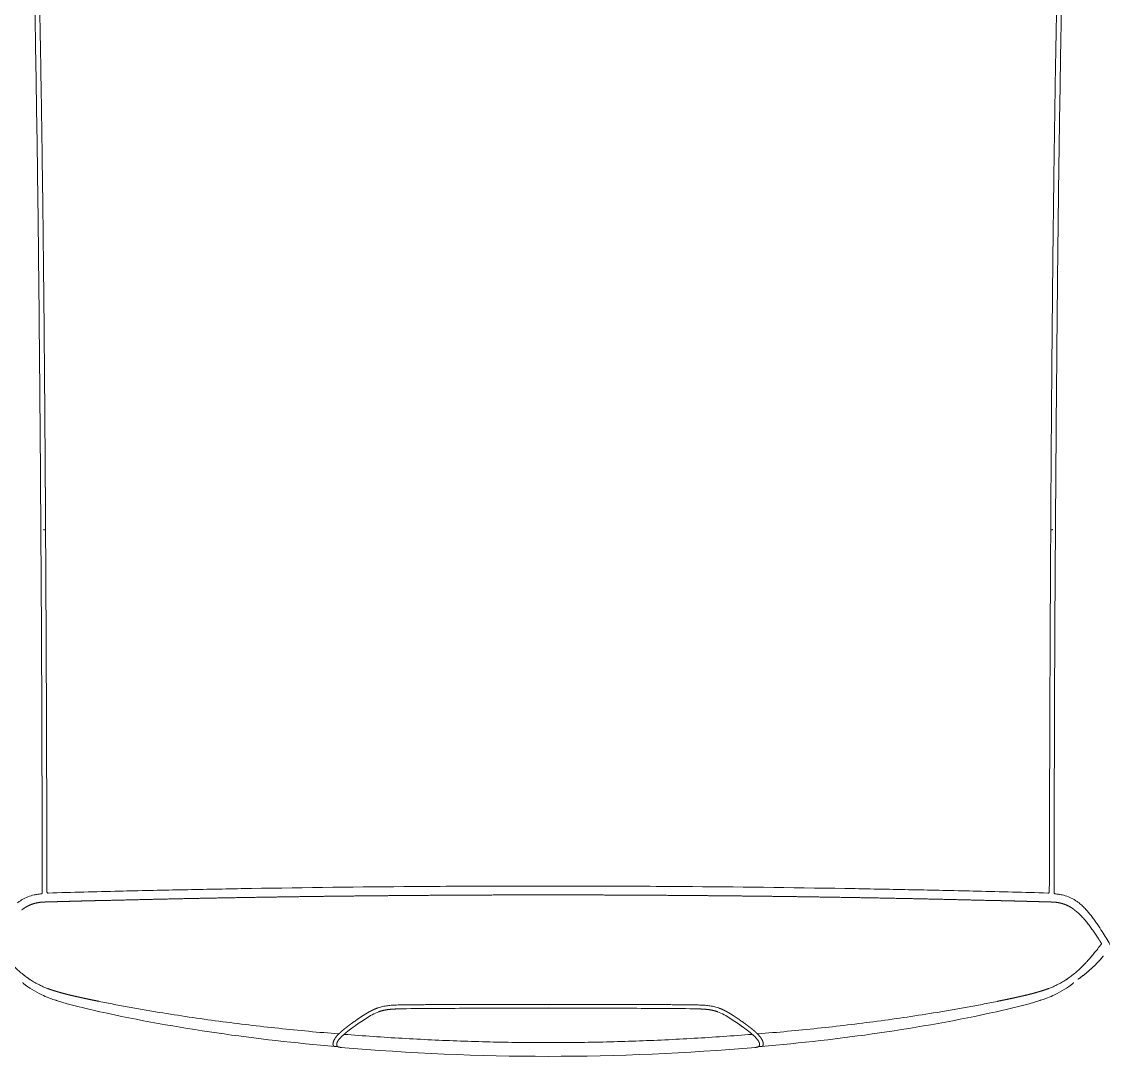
# Model space of a CAD drawing. Extents: x -1286 to 34975, y -230 to 6637.
# Drawn here: x 33643 to 33749, y 472 to 573.4 of the extents above; entities that cross this region are included whole.
import ezdxf
from ezdxf.xclip import XClip

# ---------------------------------------------------------------- set-up
doc = ezdxf.new("R2010")
doc.units = 0
doc.header["$LTSCALE"] = 20
doc.header["$XCLIPFRAME"] = 0
doc.layers.get('0').update_dxf_attribs({"color": 9, "lineweight": 9})
doc.layers.add('04', color=9, linetype='Continuous', lineweight=9)

# ---------------------------------------------------------------- blocks, each defined once
blk = doc.blocks.new('p-araba-polo')
blk.add_line((3.4596, 0), (3.4596, 0))
at = {"extrusion": (0, 0, -1)}
blk.add_line((3.4596, 0), (3.4596, 0), dxfattribs=at)
for points, degree, knots in [([(3.3853, 0.5429), (3.3873, 0.5442), (3.3915, 0.5468), (3.3997, 0.5518), (3.4101, 0.5579), (3.4204, 0.5638), (3.4274, 0.5679), (3.4315, 0.5702), (3.4335, 0.5714), (3.4347, 0.5721)], 3, [0, 0, 0, 0, 0.124906, 0.24985, 0.49985, 0.749925, 0.874966, 0.92498, 1, 1, 1, 1]), ([(3.3572, 0.5202), (3.3577, 0.5208), (3.3587, 0.522), (3.3608, 0.5242), (3.3635, 0.5269), (3.367, 0.5299), (3.3705, 0.5327), (3.3741, 0.5354), (3.379, 0.5388), (3.3828, 0.5413), (3.3853, 0.5429)], 3, [0, 0, 0, 0, 0.060335, 0.124578, 0.249278, 0.374233, 0.499321, 0.624409, 0.749543, 1, 1, 1, 1]), ([(3.4273, 0.5145), (3.4262, 0.516), (3.4239, 0.5188), (3.4208, 0.522), (3.4183, 0.5245), (3.4164, 0.5263), (3.4145, 0.5281), (3.4126, 0.5298), (3.4107, 0.5315), (3.4088, 0.5331), (3.4068, 0.5347), (3.4049, 0.5363), (3.403, 0.5378), (3.4015, 0.539), (3.4005, 0.5397), (3.4, 0.5401), (3.3996, 0.5405), (3.3991, 0.5408), (3.3986, 0.5412), (3.3981, 0.5416), (3.3976, 0.542), (3.3973, 0.5422), (3.3971, 0.5423)], 3, [0, 0, 0, 0, 0.127806, 0.254933, 0.318226, 0.381331, 0.444235, 0.506923, 0.569381, 0.631599, 0.69357, 0.755292, 0.816773, 0.878031, 0.893313, 0.908584, 0.923844, 0.939093, 0.954332, 0.969563, 0.984785, 1, 1, 1, 1]), ([(3.3918, 0.5389), (3.3904, 0.5381), (3.3878, 0.5363), (3.3839, 0.5336), (3.38, 0.5308), (3.3763, 0.528), (3.3729, 0.5252), (3.3698, 0.5223), (3.3668, 0.5193), (3.365, 0.517), (3.3641, 0.5159)], 3, [0, 0, 0, 0, 0.135189, 0.270177, 0.404927, 0.539624, 0.654876, 0.770059, 0.885089, 1, 1, 1, 1]), ([(3.403, 0.5378), (3.403, 0.5378), (3.403, 0.5378), (3.403, 0.5378), (3.403, 0.5378), (3.403, 0.5378), (3.403, 0.5378)], 3, [0, 0, 0, 0, 1, 1, 1, 1, 1, 1, 1]), ([(3.403, 0.5378), (3.403, 0.5378), (3.403, 0.5378), (3.403, 0.5378), (3.403, 0.5378), (3.403, 0.5378), (3.403, 0.5378), (3.403, 0.5378), (3.403, 0.5378), (3.403, 0.5378), (3.403, 0.5378), (3.403, 0.5378), (3.403, 0.5378), (3.403, 0.5378), (3.403, 0.5378)], 7, [0, 0, 0, 0, 0, 0, 0, 0, 1, 1, 1, 1, 1, 1, 1, 1, 1, 1, 1, 1, 1, 1, 1]), ([(3.3483, 0.4967), (3.3484, 0.4979), (3.3487, 0.5002), (3.3495, 0.5047), (3.351, 0.5099), (3.3533, 0.5145), (3.3554, 0.5178), (3.3566, 0.5194), (3.3572, 0.5202)], 3, [0, 0, 0, 0, 0.125989, 0.249779, 0.499456, 0.749332, 0.870647, 1, 1, 1, 1]), ([(3.4331, 0.5064), (3.4331, 0.5064), (3.4322, 0.5078), (3.4303, 0.5106), (3.4283, 0.5132), (3.4273, 0.5145)], 3, [0, 0, 0, 0, 0.000023, 0.502974, 1, 1, 1, 1]), ([(2.9914, 0.4925), (2.9681, 0.4926), (2.9215, 0.4929), (2.8515, 0.4934), (2.7815, 0.494), (2.7115, 0.4947), (2.6414, 0.4956), (2.5713, 0.4966), (2.5012, 0.4978), (2.4311, 0.4992), (2.361, 0.501), (2.2908, 0.5031), (2.2441, 0.5049), (2.2208, 0.5057)], 3, [0, 0, 0, 0, 0.090909, 0.181819, 0.272729, 0.363638, 0.454547, 0.545456, 0.636366, 0.727274, 0.818182, 0.909092, 1, 1, 1, 1]), ([(2.3554, 0.506), (2.3703, 0.5056), (2.4001, 0.5048), (2.4448, 0.5038), (2.4895, 0.5028), (2.5342, 0.502), (2.5789, 0.5013), (2.6236, 0.5006), (2.6682, 0.5), (2.7129, 0.4995), (2.7575, 0.499), (2.8022, 0.4986), (2.8468, 0.4982), (2.8914, 0.4978), (2.936, 0.4975), (2.9805, 0.4972), (3.0251, 0.4969), (3.0696, 0.4966), (3.0993, 0.4965), (3.1141, 0.4964)], 3, [0, 0, 0, 0, 0.058823, 0.117647, 0.17647, 0.235294, 0.294117, 0.352941, 0.411764, 0.470588, 0.529411, 0.588235, 0.647058, 0.705882, 0.764706, 0.823529, 0.882353, 0.941176, 1, 1, 1, 1]), ([(3.4331, 0.5064), (3.434, 0.5049), (3.4358, 0.502), (3.4373, 0.4989), (3.4381, 0.4974)], 3, [0, 0, 0, 0, 0.504884, 1, 1, 1, 1]), ([(3.4381, 0.4974), (3.4373, 0.4989), (3.4358, 0.502), (3.434, 0.5049), (3.4331, 0.5064)], 3, [0, 0, 0, 0, 0.494609, 1, 1, 1, 1]), ([(3.1141, 0.4964), (3.1335, 0.4963), (3.1724, 0.4962), (3.2307, 0.496), (3.2791, 0.4958), (3.3179, 0.4958), (3.3372, 0.4958), (3.3469, 0.4958)], 3, [0, 0, 0, 0, 0.250049, 0.500074, 0.750085, 0.874591, 1, 1, 1, 1]), ([(3.2865, 0.4958), (3.2865, 0.4958), (3.2865, 0.4958), (3.2865, 0.4958), (3.2865, 0.4958), (3.2865, 0.4958), (3.2865, 0.4958)], 3, [0, 0, 0, 0, 1, 1, 1, 1, 1, 1, 1]), ([(3.2865, 0.4958), (3.2865, 0.4958), (3.2865, 0.4958), (3.2865, 0.4958), (3.2865, 0.4958), (3.2865, 0.4958), (3.2865, 0.4958)], 3, [0, 0, 0, 0, 1, 1, 1, 1, 1, 1, 1]), ([(3.3038, 0.4958), (3.3038, 0.4958), (3.3038, 0.4958), (3.3038, 0.4958), (3.3038, 0.4958), (3.3038, 0.4958), (3.3038, 0.4958)], 3, [0, 0, 0, 0, 1, 1, 1, 1, 1, 1, 1]), ([(3.3038, 0.4958), (3.3038, 0.4958), (3.3038, 0.4958), (3.3038, 0.4958), (3.3038, 0.4958), (3.3038, 0.4958), (3.3038, 0.4958)], 3, [0, 0, 0, 0, 1, 1, 1, 1, 1, 1, 1]), ([(3.3406, 0), (3.3406, 0.0157), (3.3407, 0.0471), (3.3408, 0.0942), (3.3414, 0.1788), (3.3425, 0.2677), (3.3443, 0.3606), (3.3454, 0.4121), (3.3465, 0.4551), (3.3471, 0.4781), (3.3475, 0.4896)], 3, [0, 0, 0, 0, 0.095818, 0.191637, 0.287456, 0.612278, 0.734598, 0.85691, 0.928456, 1, 1, 1, 1]), ([(3.3475, 0.4896), (3.3475, 0.49), (3.3475, 0.4908), (3.3468, 0.491), (3.3464, 0.4911)], 3, [0, 0, 0, 0, 0.548693, 1, 1, 1, 1]), ([(3.3469, 0.4958), (3.347, 0.4958), (3.3472, 0.4958), (3.3475, 0.4958), (3.3479, 0.4959), (3.3482, 0.4962), (3.3483, 0.4965), (3.3483, 0.4967)], 3, [0, 0, 0, 0, 0.126989, 0.253376, 0.501595, 0.750756, 1, 1, 1, 1]), ([(3.3562, 0.4912), (3.3562, 0.4906), (3.3562, 0.4894), (3.3561, 0.4878), (3.3561, 0.4864), (3.3561, 0.4854), (3.356, 0.4845), (3.356, 0.484), (3.356, 0.4837)], 3, [0, 0, 0, 0, 0.252172, 0.502148, 0.651132, 0.794911, 0.894758, 1, 1, 1, 1]), ([(3.4381, 0.4974), (3.4386, 0.4963), (3.4397, 0.4941), (3.4405, 0.4918), (3.441, 0.4906)], 3, [0, 0, 0, 0, 0.498968, 1, 1, 1, 1]), ([(3.441, 0.4906), (3.4405, 0.4918), (3.4397, 0.4941), (3.4386, 0.4963), (3.4381, 0.4974)], 3, [0, 0, 0, 0, 0.501096, 1, 1, 1, 1]), ([(3.4856, 0.2052), (3.4847, 0.215), (3.4831, 0.2347), (3.4791, 0.2738), (3.4733, 0.3227), (3.4669, 0.3666), (3.4619, 0.3959), (3.4593, 0.4106), (3.4566, 0.4254), (3.4546, 0.4353), (3.4536, 0.4402)], 3, [0, 0, 0, 0, 0.12452, 0.248713, 0.496885, 0.746467, 0.809383, 0.872586, 0.936113, 1, 1, 1, 1]), ([(3.488, 0.2075), (3.4876, 0.2071), (3.4868, 0.2064), (3.486, 0.2056), (3.4856, 0.2052)], 3, [0, 0, 0, 0, 0.499798, 1, 1, 1, 1]), ([(3.4873, 0.2015), (3.4868, 0.201), (3.4864, 0.2005), (3.486, 0.2), (3.486, 0.2)], 3, [0, 0, 0, 0, 0.98477, 1, 1, 1, 1]), ([(3.4922, 0.2059), (3.4918, 0.2056), (3.4909, 0.205), (3.4896, 0.2039), (3.4884, 0.2027), (3.4876, 0.2019), (3.4873, 0.2015)], 3, [0, 0, 0, 0, 0.251991, 0.502315, 0.75048, 1, 1, 1, 1]), ([(3.4976, 0.2098), (3.4977, 0.2097), (3.4978, 0.2094), (3.4979, 0.2086), (3.4979, 0.208), (3.4979, 0.2075)], 3, [0, 0, 0, 0, 0.249881, 0.499707, 1, 1, 1, 1]), ([(3.4711, 0.1868), (3.4715, 0.1873), (3.4723, 0.1884), (3.4739, 0.1907), (3.475, 0.1923), (3.4758, 0.1934)], 3, [0, 0, 0, 0, 0.250034, 0.500022, 1, 1, 1, 1]), ([(3.4941, 0), (3.494, 0.0095), (3.494, 0.0286), (3.4934, 0.0572), (3.4926, 0.0858), (3.4914, 0.1144), (3.4899, 0.143), (3.4881, 0.1715), (3.4867, 0.1905), (3.486, 0.2)], 3, [0, 0, 0, 0, 0.142857, 0.285713, 0.428571, 0.57143, 0.714285, 0.857141, 1, 1, 1, 1]), ([(3.486, 0.2), (3.486, 0.2), (3.486, 0.2), (3.486, 0.2), (3.486, 0.2), (3.486, 0.2), (3.486, 0.2), (3.486, 0.2), (3.486, 0.2), (3.486, 0.2)], 3, [0, 0, 0, 0, 0.339646, 0.501479, 0.627426, 1, 1, 1, 1, 1, 1, 1]), ([(3.4742, 0.1844), (3.4729, 0.1824), (3.4703, 0.1785), (3.4665, 0.1725), (3.4647, 0.1682), (3.4638, 0.166)], 3, [0, 0, 0, 0, 0.334985, 0.668743, 1, 1, 1, 1]), ([(3.4787, 0.1907), (3.4779, 0.1897), (3.4764, 0.1876), (3.4749, 0.1855), (3.4742, 0.1844)], 3, [0, 0, 0, 0, 0.499955, 1, 1, 1, 1]), ([(3.457, 0.139), (3.4571, 0.1403), (3.4571, 0.143), (3.4572, 0.1475), (3.4573, 0.1524), (3.4578, 0.1574), (3.4585, 0.1613), (3.4593, 0.1644), (3.4598, 0.166), (3.46, 0.1668)], 3, [0, 0, 0, 0, 0.137192, 0.28895, 0.489273, 0.658174, 0.826629, 0.913291, 1, 1, 1, 1]), ([(3.4608, 0.1389), (3.4607, 0.1273), (3.4605, 0.1042), (3.4604, 0.0694), (3.4604, 0.0347), (3.4604, 0.0116), (3.4604, 0)], 3, [0, 0, 0, 0, 0.250071, 0.500208, 0.75029, 1, 1, 1, 1]), ([(3.3406, 0), (3.3406, -0.0157), (3.3407, -0.0471), (3.3408, -0.0942), (3.3414, -0.1788), (3.3425, -0.2677), (3.3443, -0.3606), (3.3454, -0.4121), (3.3465, -0.4551), (3.3471, -0.4781), (3.3475, -0.4896)], 3, [0, 0, 0, 0, 0.095818, 0.191637, 0.287456, 0.612278, 0.734598, 0.85691, 0.928456, 1, 1, 1, 1]), ([(3.4608, -0.1389), (3.4607, -0.1273), (3.4605, -0.1041), (3.4604, -0.0694), (3.4604, -0.0347), (3.4604, -0.0116), (3.4604, 0)], 3, [0, 0, 0, 0, 0.250071, 0.500208, 0.75029, 1, 1, 1, 1]), ([(3.4941, 0), (3.494, -0.0095), (3.494, -0.0286), (3.4934, -0.0572), (3.4926, -0.0858), (3.4914, -0.1144), (3.4899, -0.143), (3.4881, -0.1715), (3.4867, -0.1905), (3.486, -0.2)], 3, [0, 0, 0, 0, 0.142857, 0.285713, 0.428571, 0.57143, 0.714285, 0.857141, 1, 1, 1, 1]), ([(3.457, -0.139), (3.4571, -0.1403), (3.4571, -0.143), (3.4572, -0.1475), (3.4573, -0.1524), (3.4578, -0.1574), (3.4585, -0.1613), (3.4593, -0.1644), (3.4598, -0.166), (3.46, -0.1667)], 3, [0, 0, 0, 0, 0.137192, 0.28895, 0.489273, 0.658174, 0.826629, 0.913291, 1, 1, 1, 1]), ([(3.4742, -0.1844), (3.4729, -0.1824), (3.4703, -0.1785), (3.4665, -0.1725), (3.4647, -0.1682), (3.4638, -0.166)], 3, [0, 0, 0, 0, 0.334985, 0.668743, 1, 1, 1, 1]), ([(3.4711, -0.1868), (3.4715, -0.1873), (3.4723, -0.1884), (3.4739, -0.1907), (3.475, -0.1923), (3.4758, -0.1934)], 3, [0, 0, 0, 0, 0.250034, 0.500022, 1, 1, 1, 1]), ([(3.4787, -0.1907), (3.4779, -0.1897), (3.4764, -0.1876), (3.4749, -0.1855), (3.4742, -0.1844)], 3, [0, 0, 0, 0, 0.499955, 1, 1, 1, 1]), ([(3.4873, -0.2015), (3.4868, -0.201), (3.4864, -0.2005), (3.486, -0.2), (3.486, -0.2)], 3, [0, 0, 0, 0, 0.98477, 1, 1, 1, 1]), ([(3.486, -0.2), (3.486, -0.2), (3.486, -0.2), (3.486, -0.2), (3.486, -0.2), (3.486, -0.2), (3.486, -0.2), (3.486, -0.2), (3.486, -0.2), (3.486, -0.2)], 3, [0, 0, 0, 0, 0.339646, 0.501479, 0.627426, 1, 1, 1, 1, 1, 1, 1]), ([(3.4856, -0.2052), (3.4847, -0.215), (3.4831, -0.2347), (3.4791, -0.2738), (3.4733, -0.3227), (3.4669, -0.3666), (3.4619, -0.3959), (3.4593, -0.4106), (3.4566, -0.4254), (3.4546, -0.4353), (3.4536, -0.4402)], 3, [0, 0, 0, 0, 0.12452, 0.248713, 0.496885, 0.746467, 0.809383, 0.872586, 0.936113, 1, 1, 1, 1]), ([(3.488, -0.2075), (3.4876, -0.2071), (3.4868, -0.2064), (3.486, -0.2056), (3.4856, -0.2052)], 3, [0, 0, 0, 0, 0.499798, 1, 1, 1, 1]), ([(3.4922, -0.2059), (3.4918, -0.2056), (3.4909, -0.205), (3.4896, -0.2039), (3.4884, -0.2027), (3.4876, -0.2019), (3.4873, -0.2015)], 3, [0, 0, 0, 0, 0.251991, 0.502315, 0.75048, 1, 1, 1, 1]), ([(3.4976, -0.2098), (3.4977, -0.2097), (3.4978, -0.2094), (3.4979, -0.2086), (3.4979, -0.208), (3.4979, -0.2075)], 3, [0, 0, 0, 0, 0.249881, 0.499707, 1, 1, 1, 1]), ([(3.3562, -0.4912), (3.3562, -0.4906), (3.3562, -0.4894), (3.3561, -0.4878), (3.3561, -0.4864), (3.3561, -0.4854), (3.356, -0.4845), (3.356, -0.484), (3.356, -0.4837)], 3, [0, 0, 0, 0, 0.252172, 0.502148, 0.651132, 0.794911, 0.894758, 1, 1, 1, 1]), ([(2.9914, -0.4925), (2.9681, -0.4926), (2.9215, -0.4929), (2.8515, -0.4934), (2.7815, -0.494), (2.7115, -0.4947), (2.6414, -0.4956), (2.5713, -0.4966), (2.5012, -0.4978), (2.4311, -0.4992), (2.361, -0.501), (2.2908, -0.5031), (2.2441, -0.5049), (2.2208, -0.5057)], 3, [0, 0, 0, 0, 0.090909, 0.181819, 0.272729, 0.363638, 0.454547, 0.545456, 0.636366, 0.727274, 0.818182, 0.909092, 1, 1, 1, 1]), ([(2.3554, -0.506), (2.3703, -0.5056), (2.4001, -0.5048), (2.4448, -0.5038), (2.4895, -0.5028), (2.5342, -0.502), (2.5789, -0.5013), (2.6236, -0.5006), (2.6682, -0.5), (2.7129, -0.4995), (2.7575, -0.499), (2.8022, -0.4986), (2.8468, -0.4982), (2.8914, -0.4978), (2.936, -0.4975), (2.9805, -0.4972), (3.0251, -0.4969), (3.0696, -0.4966), (3.0993, -0.4965), (3.1141, -0.4964)], 3, [0, 0, 0, 0, 0.058823, 0.117647, 0.17647, 0.235294, 0.294117, 0.352941, 0.411764, 0.470588, 0.529411, 0.588235, 0.647058, 0.705882, 0.764706, 0.823529, 0.882353, 0.941176, 1, 1, 1, 1]), ([(3.1141, -0.4964), (3.1335, -0.4963), (3.1724, -0.4962), (3.2307, -0.496), (3.2791, -0.4958), (3.3179, -0.4958), (3.3372, -0.4958), (3.3469, -0.4958)], 3, [0, 0, 0, 0, 0.250049, 0.500074, 0.750085, 0.874591, 1, 1, 1, 1]), ([(3.2865, -0.4958), (3.2865, -0.4958), (3.2865, -0.4958), (3.2865, -0.4958), (3.2865, -0.4958), (3.2865, -0.4958), (3.2865, -0.4958)], 3, [0, 0, 0, 0, 1, 1, 1, 1, 1, 1, 1]), ([(3.2865, -0.4958), (3.2865, -0.4958), (3.2865, -0.4958), (3.2865, -0.4958), (3.2865, -0.4958), (3.2865, -0.4958), (3.2865, -0.4958)], 3, [0, 0, 0, 0, 1, 1, 1, 1, 1, 1, 1]), ([(3.3038, -0.4958), (3.3038, -0.4958), (3.3038, -0.4958), (3.3038, -0.4958), (3.3038, -0.4958), (3.3038, -0.4958), (3.3038, -0.4958)], 3, [0, 0, 0, 0, 1, 1, 1, 1, 1, 1, 1]), ([(3.3038, -0.4958), (3.3038, -0.4958), (3.3038, -0.4958), (3.3038, -0.4958), (3.3038, -0.4958), (3.3038, -0.4958), (3.3038, -0.4958)], 3, [0, 0, 0, 0, 1, 1, 1, 1, 1, 1, 1]), ([(3.3475, -0.4896), (3.3475, -0.49), (3.3475, -0.4908), (3.3468, -0.491), (3.3464, -0.4911)], 3, [0, 0, 0, 0, 0.548693, 1, 1, 1, 1]), ([(3.3469, -0.4958), (3.347, -0.4958), (3.3472, -0.4958), (3.3475, -0.4958), (3.3479, -0.4959), (3.3482, -0.4962), (3.3483, -0.4965), (3.3483, -0.4967)], 3, [0, 0, 0, 0, 0.126989, 0.253376, 0.501595, 0.750756, 1, 1, 1, 1]), ([(3.3483, -0.4967), (3.3484, -0.4979), (3.3487, -0.5002), (3.3495, -0.5047), (3.351, -0.5099), (3.3533, -0.5145), (3.3554, -0.5178), (3.3566, -0.5194), (3.3572, -0.5202)], 3, [0, 0, 0, 0, 0.125989, 0.249779, 0.499456, 0.749332, 0.870647, 1, 1, 1, 1]), ([(3.4331, -0.5064), (3.434, -0.5049), (3.4358, -0.502), (3.4373, -0.4989), (3.4381, -0.4974)], 3, [0, 0, 0, 0, 0.504884, 1, 1, 1, 1]), ([(3.4381, -0.4974), (3.4373, -0.4989), (3.4358, -0.502), (3.434, -0.5049), (3.4331, -0.5064)], 3, [0, 0, 0, 0, 0.494609, 1, 1, 1, 1]), ([(3.4381, -0.4974), (3.4386, -0.4963), (3.4397, -0.4941), (3.4405, -0.4918), (3.441, -0.4906)], 3, [0, 0, 0, 0, 0.498968, 1, 1, 1, 1]), ([(3.441, -0.4906), (3.4405, -0.4918), (3.4397, -0.4941), (3.4386, -0.4963), (3.4381, -0.4974)], 3, [0, 0, 0, 0, 0.501096, 1, 1, 1, 1]), ([(3.4331, -0.5064), (3.4331, -0.5064), (3.4322, -0.5078), (3.4303, -0.5106), (3.4283, -0.5132), (3.4273, -0.5145)], 3, [0, 0, 0, 0, 0.000023, 0.502974, 1, 1, 1, 1]), ([(3.4273, -0.5145), (3.4262, -0.5159), (3.4239, -0.5188), (3.4208, -0.522), (3.4183, -0.5245), (3.4164, -0.5263), (3.4145, -0.5281), (3.4126, -0.5298), (3.4107, -0.5315), (3.4088, -0.5331), (3.4068, -0.5347), (3.4049, -0.5363), (3.403, -0.5378), (3.4015, -0.539), (3.4005, -0.5397), (3.4, -0.5401), (3.3996, -0.5405), (3.3991, -0.5408), (3.3986, -0.5412), (3.3981, -0.5416), (3.3976, -0.542), (3.3973, -0.5422), (3.3971, -0.5423)], 3, [0, 0, 0, 0, 0.127806, 0.254933, 0.318226, 0.381331, 0.444235, 0.506923, 0.569381, 0.631599, 0.69357, 0.755292, 0.816773, 0.878031, 0.893313, 0.908584, 0.923844, 0.939093, 0.954332, 0.969563, 0.984785, 1, 1, 1, 1])]:
    blk.add_open_spline(points, degree=degree, knots=knots)
for points, degree in [([(3.3918, 0.5389), (3.3927, 0.5395), (3.3935, 0.5401), (3.3944, 0.5406), (3.3953, 0.5412), (3.3962, 0.5418), (3.3971, 0.5423)], 6), ([(3.3971, 0.5423), (3.3972, 0.5424), (3.3972, 0.5424), (3.3973, 0.5424)], 3), ([(3.3973, 0.5424), (3.3972, 0.5424), (3.3972, 0.5424), (3.3972, 0.5424), (3.3972, 0.5424), (3.3972, 0.5423), (3.3971, 0.5423)], 6), ([(3.4092, 0.5441), (3.4141, 0.54), (3.4191, 0.5353), (3.4238, 0.5303), (3.4281, 0.5248), (3.432, 0.5191)], 5), ([(3.3565, 0.4974), (3.3569, 0.5005), (3.3575, 0.5036), (3.3584, 0.5064), (3.3595, 0.5091), (3.3609, 0.5115), (3.3624, 0.5138), (3.3641, 0.5159)], 7), ([(3.4273, 0.5145), (3.4285, 0.513), (3.4297, 0.5114), (3.4309, 0.5098), (3.432, 0.5081), (3.4331, 0.5064)], 5), ([(3.4363, 0.5139), (3.4362, 0.5141), (3.4361, 0.5142), (3.4359, 0.5144), (3.4357, 0.5145), (3.4355, 0.5147), (3.4352, 0.5148)], 6), ([(3.4362, 0.5141), (3.4404, 0.5087), (3.4441, 0.5027), (3.4472, 0.4963)], 3), ([(2.9913, 0.4945), (2.9913, 0.4944), (2.9914, 0.4941), (2.9914, 0.4937), (2.9914, 0.4931), (2.9914, 0.4925)], 5), ([(2.9914, 0.4925), (2.9914, 0.4929), (2.9914, 0.4932), (2.9914, 0.4935), (2.9914, 0.4938), (2.9914, 0.494)], 5), ([(2.9914, 0.4925), (3.0422, 0.4922), (3.093, 0.4919), (3.1438, 0.4917), (3.1945, 0.4915), (3.2452, 0.4914), (3.2959, 0.4912), (3.3464, 0.4911)], 7), ([(3.3464, 0.4911), (3.3469, 0.4911), (3.3472, 0.4911), (3.3475, 0.4905), (3.3475, 0.4901), (3.3475, 0.4896)], 5), ([(3.3483, 0.4967), (3.3483, 0.4963), (3.3481, 0.496), (3.3478, 0.4958), (3.3474, 0.4958), (3.3469, 0.4958)], 5), ([(3.3561, 0.4874), (3.3561, 0.488), (3.3561, 0.4885), (3.3561, 0.4891), (3.3562, 0.4896), (3.3562, 0.4901), (3.3562, 0.4907), (3.3562, 0.4912)], 7), ([(3.3562, 0.4912), (3.3562, 0.4922), (3.3563, 0.4932), (3.3563, 0.4942), (3.3563, 0.4951), (3.3564, 0.496), (3.3564, 0.4968), (3.3565, 0.4974)], 7), ([(3.4434, 0.4835), (3.4429, 0.4849), (3.4425, 0.4863), (3.442, 0.4878), (3.4415, 0.4892), (3.441, 0.4906)], 5), ([(3.441, 0.4906), (3.4415, 0.4892), (3.442, 0.4878), (3.4425, 0.4863), (3.4429, 0.4849), (3.4434, 0.4835)], 5), ([(3.4472, 0.4963), (3.4494, 0.4917), (3.4513, 0.4868), (3.4529, 0.4818)], 3), ([(3.3554, 0.4618), (3.3555, 0.4655), (3.3556, 0.4691), (3.3557, 0.4728), (3.3558, 0.4764), (3.3559, 0.4801), (3.356, 0.4837)], 6), ([(3.356, 0.4837), (3.356, 0.4842), (3.356, 0.4848), (3.356, 0.4853), (3.3561, 0.4858), (3.3561, 0.4864), (3.3561, 0.4869), (3.3561, 0.4874)], 7), ([(3.4434, 0.4835), (3.4439, 0.4817), (3.4445, 0.4799), (3.445, 0.4781), (3.4455, 0.4764), (3.4459, 0.4746), (3.4464, 0.4728)], 6), ([(3.4529, 0.4816), (3.4529, 0.4817), (3.4529, 0.4819), (3.4528, 0.482), (3.4527, 0.4821), (3.4526, 0.4822), (3.4523, 0.4824)], 6), ([(3.4529, 0.4818), (3.4574, 0.468), (3.4605, 0.4536), (3.4638, 0.4393)], 3), ([(3.4464, 0.4728), (3.4469, 0.471), (3.4473, 0.4692), (3.4478, 0.4673), (3.4482, 0.4655), (3.4486, 0.4637), (3.449, 0.4619)], 6), ([(3.3549, 0.4398), (3.3549, 0.4434), (3.355, 0.4471), (3.3551, 0.4508), (3.3552, 0.4544), (3.3553, 0.4581), (3.3554, 0.4618)], 6), ([(3.4514, 0.451), (3.451, 0.4529), (3.4506, 0.4547), (3.4502, 0.4565), (3.4498, 0.4583), (3.4494, 0.4601), (3.449, 0.4619)], 6), ([(3.4536, 0.4402), (3.4532, 0.442), (3.4529, 0.4438), (3.4525, 0.4456), (3.4521, 0.4474), (3.4518, 0.4492), (3.4514, 0.451)], 6), ([(3.3507, 0.2203), (3.3512, 0.257), (3.3517, 0.2937), (3.3524, 0.3304), (3.3531, 0.367), (3.354, 0.4035), (3.3549, 0.4398)], 6), ([(3.4638, 0.4393), (3.4806, 0.3636), (3.491, 0.2862), (3.4979, 0.2087)], 3), ([(3.3493, 0), (3.3493, 0.0367), (3.3494, 0.0735), (3.3496, 0.1102), (3.3499, 0.1469), (3.3503, 0.1836), (3.3507, 0.2203)], 6), ([(3.484, 0.2036), (3.4831, 0.2026), (3.4822, 0.2016), (3.4814, 0.2006), (3.4806, 0.1996), (3.4798, 0.1986)], 5), ([(3.4852, 0.2048), (3.4849, 0.2046), (3.4847, 0.2043), (3.4845, 0.2041), (3.4842, 0.2038), (3.484, 0.2036)], 5), ([(3.4856, 0.2052), (3.4854, 0.2051), (3.4853, 0.2049), (3.4852, 0.2048)], 3), ([(3.486, 0.2), (3.4862, 0.2003), (3.4865, 0.2006), (3.4867, 0.2009), (3.487, 0.2012), (3.4873, 0.2015)], 5), ([(3.4873, 0.2015), (3.488, 0.2023), (3.4888, 0.2031), (3.4896, 0.2039), (3.4905, 0.2047), (3.4913, 0.2053), (3.4922, 0.2059)], 6), ([(3.4938, 0.2106), (3.4927, 0.2103), (3.4916, 0.2099), (3.4906, 0.2093), (3.4897, 0.2087), (3.4888, 0.2081), (3.488, 0.2075)], 6), ([(3.4922, 0.2059), (3.4931, 0.2065), (3.494, 0.2069), (3.4949, 0.2072), (3.4958, 0.2073), (3.4965, 0.2072), (3.4971, 0.2069)], 6), ([(3.4963, 0.2108), (3.496, 0.2108), (3.4956, 0.2109), (3.4952, 0.2109), (3.4947, 0.2108), (3.4943, 0.2107), (3.4938, 0.2106)], 6), ([(3.4976, 0.2098), (3.4975, 0.2101), (3.4973, 0.2103), (3.4971, 0.2104), (3.4969, 0.2106), (3.4966, 0.2107), (3.4963, 0.2108)], 6), ([(3.4971, 0.2069), (3.4978, 0.2065), (3.4982, 0.2059), (3.4985, 0.2053), (3.4986, 0.2045), (3.4987, 0.2036), (3.4988, 0.2026)], 6), ([(3.4979, 0.2087), (3.4979, 0.2089), (3.4978, 0.2092), (3.4978, 0.2094), (3.4977, 0.2096), (3.4976, 0.2098)], 5), ([(3.4979, 0.2087), (3.4979, 0.208), (3.4979, 0.2073), (3.4979, 0.2065)], 3), ([(3.4979, 0.2075), (3.4979, 0.2077), (3.4979, 0.208), (3.4979, 0.2082), (3.4979, 0.2085), (3.4979, 0.2087)], 5), ([(3.4987, 0.2034), (3.5046, 0.1358), (3.5075, 0.0679), (3.5075, 0)], 3), ([(3.4758, 0.1934), (3.4754, 0.1927), (3.4749, 0.1921), (3.4744, 0.1914), (3.4739, 0.1908), (3.4735, 0.1901)], 5), ([(3.4778, 0.196), (3.4774, 0.1955), (3.477, 0.195), (3.4766, 0.1944), (3.4762, 0.1939), (3.4758, 0.1934)], 5), ([(3.4798, 0.1986), (3.4794, 0.198), (3.479, 0.1975), (3.4786, 0.197), (3.4782, 0.1965), (3.4778, 0.196)], 5), ([(3.4787, 0.1907), (3.4801, 0.1926), (3.4815, 0.1945), (3.4829, 0.1964), (3.4844, 0.1983), (3.486, 0.2)], 5), ([(3.4711, 0.1868), (3.4701, 0.1852), (3.469, 0.1837), (3.468, 0.1821), (3.467, 0.1805), (3.466, 0.1789), (3.465, 0.1773)], 6), ([(3.4742, 0.1844), (3.4751, 0.1857), (3.476, 0.1869), (3.4769, 0.1882), (3.4778, 0.1895), (3.4787, 0.1907)], 5), ([(3.4623, 0.1722), (3.4618, 0.1713), (3.4614, 0.1704), (3.461, 0.1695), (3.4607, 0.1686), (3.4603, 0.1677), (3.46, 0.1668)], 6), ([(3.465, 0.1773), (3.4645, 0.1765), (3.4641, 0.1756), (3.4636, 0.1748), (3.4631, 0.174), (3.4627, 0.1731), (3.4623, 0.1722)], 6), ([(3.4608, 0.1389), (3.4609, 0.1435), (3.461, 0.1481), (3.4611, 0.1527), (3.4614, 0.1573), (3.4623, 0.1618), (3.4638, 0.166)], 6), ([(3.457, 0.139), (3.4568, 0.1158), (3.4567, 0.0926), (3.4566, 0.0695), (3.4566, 0.0463), (3.4566, 0.0232), (3.4566, 0)], 6), ([(3.3493, 0), (3.3493, -0.0367), (3.3494, -0.0735), (3.3496, -0.1102), (3.3499, -0.1469), (3.3503, -0.1836), (3.3507, -0.2203)], 6), ([(3.457, -0.139), (3.4568, -0.1158), (3.4567, -0.0926), (3.4566, -0.0695), (3.4566, -0.0463), (3.4566, -0.0232), (3.4566, 0)], 6), ([(3.4987, -0.2034), (3.5046, -0.1358), (3.5075, -0.0679), (3.5075, 0)], 3), ([(3.4608, -0.1389), (3.4609, -0.1435), (3.461, -0.1481), (3.4611, -0.1527), (3.4614, -0.1573), (3.4623, -0.1618), (3.4638, -0.166)], 6), ([(3.4623, -0.1722), (3.4618, -0.1713), (3.4614, -0.1704), (3.461, -0.1695), (3.4607, -0.1686), (3.4603, -0.1677), (3.46, -0.1667)], 6), ([(3.465, -0.1773), (3.4645, -0.1765), (3.4641, -0.1756), (3.4636, -0.1748), (3.4631, -0.174), (3.4627, -0.1731), (3.4623, -0.1722)], 6), ([(3.4711, -0.1868), (3.4701, -0.1852), (3.469, -0.1837), (3.468, -0.1821), (3.467, -0.1805), (3.466, -0.1789), (3.465, -0.1773)], 6), ([(3.4758, -0.1934), (3.4754, -0.1927), (3.4749, -0.1921), (3.4744, -0.1914), (3.4739, -0.1908), (3.4735, -0.1901)], 5), ([(3.4742, -0.1844), (3.4751, -0.1857), (3.476, -0.1869), (3.4769, -0.1882), (3.4778, -0.1895), (3.4787, -0.1907)], 5), ([(3.4787, -0.1907), (3.4801, -0.1926), (3.4815, -0.1945), (3.4829, -0.1964), (3.4844, -0.1983), (3.486, -0.2)], 5), ([(3.4778, -0.196), (3.4774, -0.1955), (3.477, -0.195), (3.4766, -0.1944), (3.4762, -0.1939), (3.4758, -0.1934)], 5), ([(3.4798, -0.1986), (3.4794, -0.198), (3.479, -0.1975), (3.4786, -0.197), (3.4782, -0.1965), (3.4778, -0.196)], 5), ([(3.484, -0.2036), (3.4831, -0.2026), (3.4822, -0.2016), (3.4814, -0.2006), (3.4806, -0.1996), (3.4798, -0.1986)], 5), ([(3.486, -0.2), (3.4862, -0.2003), (3.4865, -0.2006), (3.4867, -0.2009), (3.487, -0.2012), (3.4873, -0.2015)], 5), ([(3.4638, -0.4393), (3.4806, -0.3636), (3.491, -0.2862), (3.4979, -0.2087)], 3), ([(3.4852, -0.2048), (3.4849, -0.2046), (3.4847, -0.2043), (3.4845, -0.2041), (3.4842, -0.2038), (3.484, -0.2036)], 5), ([(3.4856, -0.2052), (3.4854, -0.2051), (3.4853, -0.2049), (3.4852, -0.2048)], 3), ([(3.4873, -0.2015), (3.488, -0.2023), (3.4888, -0.2031), (3.4896, -0.2039), (3.4905, -0.2047), (3.4913, -0.2053), (3.4922, -0.2059)], 6), ([(3.4938, -0.2106), (3.4927, -0.2103), (3.4916, -0.2099), (3.4906, -0.2093), (3.4897, -0.2087), (3.4888, -0.2081), (3.488, -0.2075)], 6), ([(3.4922, -0.2059), (3.4931, -0.2065), (3.494, -0.2069), (3.4949, -0.2072), (3.4958, -0.2073), (3.4965, -0.2072), (3.4971, -0.2069)], 6), ([(3.4963, -0.2108), (3.496, -0.2108), (3.4956, -0.2109), (3.4952, -0.2109), (3.4947, -0.2108), (3.4943, -0.2107), (3.4938, -0.2106)], 6), ([(3.4976, -0.2098), (3.4975, -0.2101), (3.4973, -0.2103), (3.4971, -0.2104), (3.4969, -0.2106), (3.4966, -0.2107), (3.4963, -0.2108)], 6), ([(3.4971, -0.2069), (3.4978, -0.2065), (3.4982, -0.2059), (3.4985, -0.2053), (3.4986, -0.2045), (3.4987, -0.2036), (3.4988, -0.2026)], 6), ([(3.4979, -0.2087), (3.4979, -0.2089), (3.4978, -0.2092), (3.4978, -0.2094), (3.4977, -0.2096), (3.4976, -0.2098)], 5), ([(3.4979, -0.2087), (3.4979, -0.208), (3.4979, -0.2073), (3.4979, -0.2065)], 3), ([(3.4979, -0.2075), (3.4979, -0.2077), (3.4979, -0.208), (3.4979, -0.2082), (3.4979, -0.2085), (3.4979, -0.2087)], 5), ([(3.3507, -0.2203), (3.3512, -0.257), (3.3517, -0.2937), (3.3524, -0.3304), (3.3531, -0.3669), (3.354, -0.4035), (3.3549, -0.4398)], 6), ([(3.3549, -0.4398), (3.3549, -0.4434), (3.355, -0.4471), (3.3551, -0.4508), (3.3552, -0.4544), (3.3553, -0.4581), (3.3554, -0.4618)], 6), ([(3.4536, -0.4402), (3.4532, -0.442), (3.4529, -0.4438), (3.4525, -0.4456), (3.4521, -0.4474), (3.4518, -0.4492), (3.4514, -0.451)], 6), ([(3.4529, -0.4818), (3.4574, -0.468), (3.4605, -0.4536), (3.4638, -0.4393)], 3), ([(3.4514, -0.451), (3.451, -0.4529), (3.4506, -0.4547), (3.4502, -0.4565), (3.4498, -0.4583), (3.4494, -0.4601), (3.449, -0.4619)], 6), ([(3.3554, -0.4618), (3.3555, -0.4654), (3.3556, -0.4691), (3.3557, -0.4728), (3.3558, -0.4764), (3.3559, -0.4801), (3.356, -0.4837)], 6), ([(3.4464, -0.4728), (3.4469, -0.471), (3.4473, -0.4692), (3.4478, -0.4673), (3.4482, -0.4655), (3.4486, -0.4637), (3.449, -0.4619)], 6), ([(3.4434, -0.4835), (3.4439, -0.4817), (3.4445, -0.4799), (3.445, -0.4781), (3.4455, -0.4763), (3.4459, -0.4746), (3.4464, -0.4728)], 6), ([(3.356, -0.4837), (3.356, -0.4842), (3.356, -0.4848), (3.356, -0.4853), (3.3561, -0.4858), (3.3561, -0.4864), (3.3561, -0.4869), (3.3561, -0.4874)], 7), ([(3.3561, -0.4874), (3.3561, -0.488), (3.3561, -0.4885), (3.3561, -0.4891), (3.3562, -0.4896), (3.3562, -0.4901), (3.3562, -0.4907), (3.3562, -0.4912)], 7), ([(3.4434, -0.4835), (3.4429, -0.4849), (3.4425, -0.4863), (3.442, -0.4878), (3.4415, -0.4892), (3.441, -0.4906)], 5), ([(3.441, -0.4906), (3.4415, -0.4892), (3.442, -0.4878), (3.4425, -0.4863), (3.4429, -0.4849), (3.4434, -0.4835)], 5), ([(3.4472, -0.4963), (3.4494, -0.4917), (3.4513, -0.4868), (3.4529, -0.4818)], 3), ([(3.4529, -0.4816), (3.4529, -0.4817), (3.4529, -0.4819), (3.4528, -0.482), (3.4527, -0.4821), (3.4526, -0.4822), (3.4523, -0.4824)], 6), ([(2.9913, -0.4945), (2.9913, -0.4944), (2.9914, -0.4941), (2.9914, -0.4937), (2.9914, -0.4931), (2.9914, -0.4925)], 5), ([(2.9914, -0.4925), (3.0422, -0.4922), (3.093, -0.4919), (3.1438, -0.4917), (3.1945, -0.4915), (3.2452, -0.4914), (3.2959, -0.4912), (3.3464, -0.4911)], 7), ([(2.9914, -0.4925), (2.9914, -0.4929), (2.9914, -0.4932), (2.9914, -0.4935), (2.9914, -0.4938), (2.9914, -0.494)], 5), ([(3.3464, -0.4911), (3.3469, -0.4911), (3.3472, -0.4911), (3.3475, -0.4905), (3.3475, -0.4901), (3.3475, -0.4896)], 5), ([(3.3483, -0.4967), (3.3483, -0.4963), (3.3481, -0.496), (3.3478, -0.4958), (3.3474, -0.4958), (3.3469, -0.4958)], 5), ([(3.3562, -0.4912), (3.3562, -0.4922), (3.3563, -0.4932), (3.3563, -0.4942), (3.3563, -0.4951), (3.3564, -0.496), (3.3564, -0.4968), (3.3565, -0.4974)], 7), ([(3.3565, -0.4974), (3.3569, -0.5005), (3.3575, -0.5036), (3.3584, -0.5064), (3.3595, -0.5091), (3.3609, -0.5115), (3.3624, -0.5138), (3.3641, -0.5159)], 7), ([(3.4362, -0.5141), (3.4404, -0.5087), (3.4441, -0.5027), (3.4472, -0.4963)], 3), ([(3.4273, -0.5145), (3.4285, -0.513), (3.4297, -0.5114), (3.4309, -0.5098), (3.432, -0.5081), (3.4331, -0.5064)], 5), ([(3.4363, -0.5139), (3.4362, -0.5141), (3.4361, -0.5142), (3.4359, -0.5144), (3.4357, -0.5145), (3.4355, -0.5147), (3.4352, -0.5148)], 6)]:
    blk.add_open_spline(points, degree=degree)

msp = doc.modelspace()

# ---------------------------------------------------------------- block references
at = {"layer": '04'}
ref = msp.add_blockref('p-araba-polo', (33694.63, 822.74), dxfattribs=dict(at, xscale=100, yscale=100, zscale=100, rotation=270))
XClip(ref).set_block_clipping_path([(-0.0924763951, -0.9835002962), (4.0650970395, 0.9845199444)])

doc.saveas('drawing.dxf')
